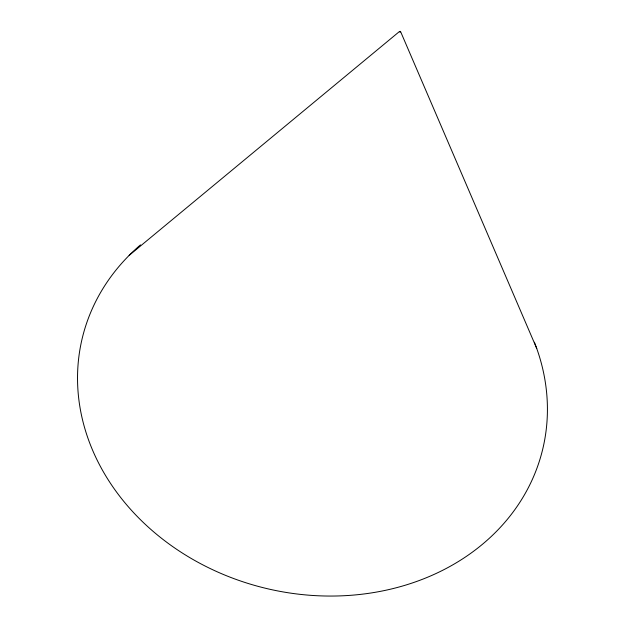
<?xml version="1.0" encoding="UTF-8"?>
<svg xmlns="http://www.w3.org/2000/svg" width="626" height="626" viewBox="0 0 626 626"><rect width="100%" height="100%" fill="white"/><g stroke="black" fill="none" stroke-linecap="round" stroke-linejoin="round"><path stroke-width="0.94" d="M399.537 31.449C399.717 33.248 401.626 30.854 399.537 31.449L129.167 255.369M400.632 31.699L536.756 348.518M534.393 342.219A236.824 200.124 13.6 0 1 424.459 578.502A236.824 200.124 13.6 0 1 126.734 504.924A236.824 200.124 13.6 0 1 140.49 244.876"/></g></svg>
